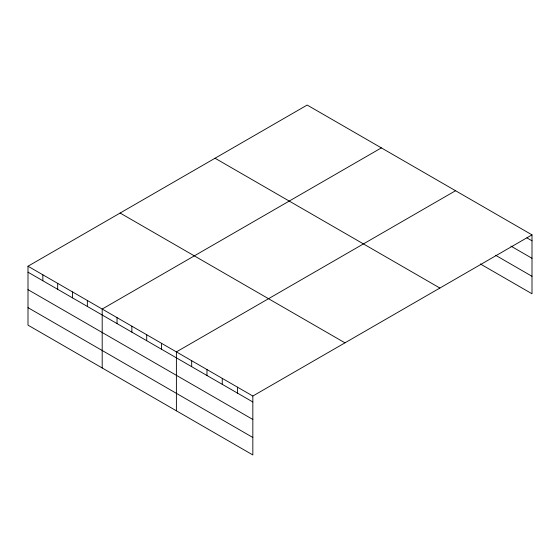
<?xml version="1.0" encoding="UTF-8"?>
<svg xmlns="http://www.w3.org/2000/svg" width="560" height="560" viewBox="0 0 560 560"><rect width="100%" height="100%" fill="white"/><g stroke="black" fill="none" stroke-linecap="round" stroke-linejoin="round"><path stroke-width="0.84" d="M28 266.224L252.833 396.032L252.833 454.951L28 325.143L28 266.224L307.167 105.049L532 234.857L532 293.776L480.312 263.935M381.36 147.882L102.193 309.057L102.193 367.983M455.553 190.722L176.393 351.897L176.393 410.816M252.833 396.032L532 234.857M526.904 237.86L532 240.8M510.888 246.092L532 258.286M495.6 255.276L532 276.297M215.04 158.235L439.873 288.043M120.127 213.038L344.96 342.839M28 272.174L252.833 401.975M28 289.653L252.833 419.461M28 307.664L252.833 437.472M237.545 387.205L237.545 393.148M222.257 378.378L222.257 384.321M206.969 369.551L206.969 375.494M191.681 360.724L191.681 366.667M161.553 343.329L161.553 349.279M146.713 334.761L146.713 340.711M131.873 326.193L131.873 332.143M117.033 317.625L117.033 323.575M87.353 300.489L87.353 306.439M72.52 291.921L72.52 297.871M57.68 283.36L57.68 289.303M42.84 274.792L42.84 280.735"/></g></svg>
